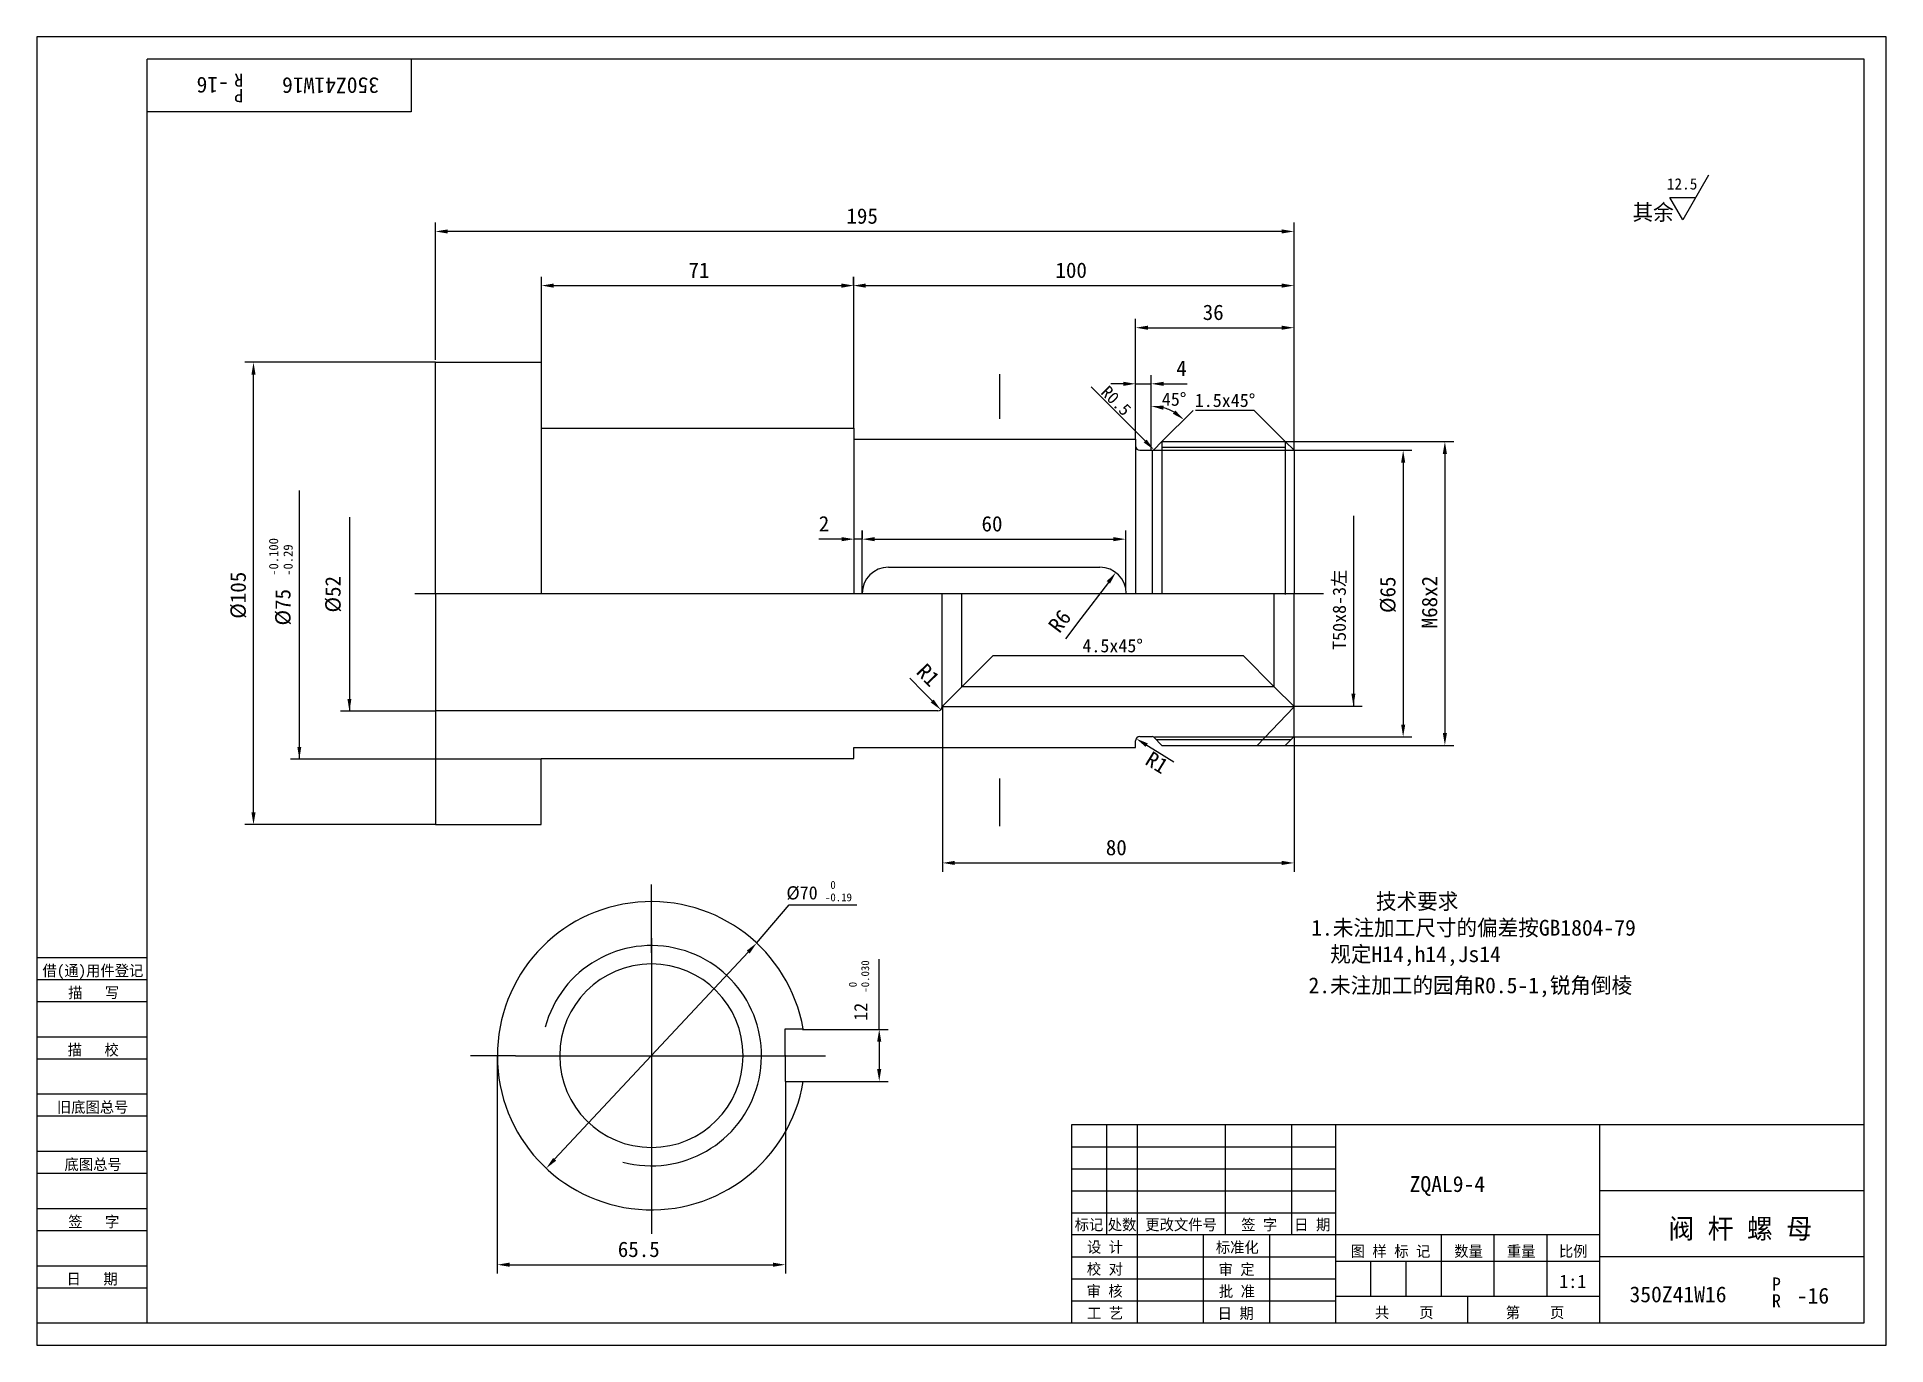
# Model space of a CAD drawing. Header units: metres. Extents: x 0 to 420, y 0 to 297.
import ezdxf

# ---------------------------------------------------------------- set-up
doc = ezdxf.new("R2010")
doc.units = ezdxf.units.M
for name, color, linetype in [('C', 6, 'Continuous'), ('D', 1, 'Continuous'), ('FL', 5, 'Continuous'), ('HA', 5, 'Continuous'), ('T', 7, 'Continuous'), ('TL', 4, 'Continuous')]:
    doc.layers.add(name, color=color, linetype=linetype)

# ---------------------------------------------------------------- blocks, each defined once
blk = doc.blocks.new('TUKUN3')
at = {"layer": 'FL'}
for p, q in [((420, 297), (0, 297)), ((0, 297), (0, 0)), ((420, 0), (420, 297)), ((0, 78), (25, 78)), ((0, 70), (25, 70)), ((0, 65), (25, 65)), ((0, 57), (25, 57)), ((0, 52), (25, 52)), ((243, 25), (243, 50)), ((250, 5), (250, 50)), ((270, 25), (270, 50)), ((285, 25), (285, 50)), ((0, 44), (25, 44)), ((235, 45), (295, 45)), ((0, 39), (25, 39)), ((235, 40), (295, 40)), ((235, 35), (295, 35)), ((0, 31), (25, 31)), ((235, 30), (295, 30)), ((0, 26), (25, 26)), ((280, 5), (280, 25)), ((0, 18), (25, 18)), ((235, 20), (295, 20)), ((0, 13), (25, 13)), ((235, 15), (295, 15)), ((235, 10), (295, 10)), ((0, 0), (420, 0))]:
    blk.add_line(p, q, dxfattribs=at)
at = {"layer": 'TL'}
for p, q in [((415, 292), (25, 292)), ((25, 5), (25, 292)), ((85, 292), (85, 280)), ((415, 5), (415, 292)), ((85, 280), (25, 280)), ((0, 88), (25, 88)), ((0, 83), (25, 83)), ((415, 50), (235, 50)), ((235, 50), (235, 5)), ((295, 5), (295, 50)), ((355, 5), (355, 50)), ((415, 35), (355, 35)), ((355, 25), (235, 25)), ((265, 5), (265, 25)), ((319, 11), (319, 25)), ((331, 11), (331, 25)), ((343, 11), (343, 25)), ((295, 19), (355, 19)), ((303, 11), (303, 19)), ((311, 11), (311, 19)), ((415, 20), (355, 20)), ((355, 11), (295, 11)), ((325, 5), (325, 11)), ((0, 5), (415, 5))]:
    blk.add_line(p, q, dxfattribs=at)
at = {"layer": 'T'}
for s, p in [('借(通)用件登记', (1.26, 83.76)), ('描   写', (7.09, 78.76)), ('描   校', (6.98, 65.76)), ('旧底图总号', (4.52, 52.76)), ('底图总号', (6.25, 39.76)), ('签   字', (7.1, 26.76)), ('标记', (235.71, 26.07)), ('处数', (243.22, 26.07)), ('更改文件号', (251.75, 26.07)), ('签 字', (273.53, 26.07)), ('日 期', (285.57, 26.07)), ('设 计', (238.5, 20.99)), ('标准化', (267.77, 20.93)), ('图 样 标 记', (298.4, 20.04)), ('数量', (321.92, 20.04)), ('重量', (333.88, 20.04)), ('比例', (345.7, 20.04)), ('校 对', (238.48, 15.99)), ('审 定', (268.39, 15.93)), ('日   期', (6.72, 13.76)), ('审 核', (238.41, 10.99)), ('批 准', (268.46, 10.93)), ('工 艺', (238.52, 5.99)), ('日 期', (268.18, 5.93)), ('共    页', (303.91, 6.13)), ('第    页', (333.62, 6.13))]:
    blk.add_text(s, height=2.5, dxfattribs=at).set_placement(p)

msp = doc.modelspace()

# ---------------------------------------------------------------- linework, layer by layer
at = {"layer": 'C'}
for p, q in [((85.79, 170.65), (292.2, 170.65)), ((139.57, 89.02), (139.57, 104.57)), ((139.57, 92.39), (139.57, 38.99)), ((139.57, 89.02), (139.57, 31.48)), ((108.72, 65.69), (98.45, 65.69)), ((108.72, 65.69), (171.21, 65.69)), ((112.87, 65.69), (166.27, 65.69)), ((171.21, 65.69), (179.12, 65.69)), ((139.57, 31.48), (139.57, 25.27))]:
    msp.add_line(p, q, dxfattribs=at)
at = {"layer": 'D'}
for p, q in [((379.71, 265.59), (373.86, 255.45)), ((370.93, 260.52), (376.78, 260.52)), ((373.86, 255.45), (370.93, 260.52)), ((90.51, 223.7), (90.51, 254.85)), ((282.74, 252.85), (93.31, 252.85)), ((285.54, 242.55), (285.54, 254.85)), ((114.6, 223.26), (114.6, 242.55)), ((117.4, 240.55), (182.74, 240.55)), ((185.46, 240.55), (185.46, 242.55)), ((185.54, 208.15), (185.54, 242.55)), ((188.26, 240.55), (282.74, 240.55)), ((285.54, 232.99), (285.54, 242.55)), ((249.54, 220.25), (249.54, 232.99)), ((285.54, 203.15), (285.54, 232.99)), ((252.34, 230.99), (282.74, 230.99)), ((90.54, 223.15), (47.18, 223.15)), ((49.18, 120.95), (49.18, 220.35)), ((249.54, 205.65), (249.54, 220.25)), ((253.09, 203.22), (253.09, 220.25)), ((247.16, 209.83), (239.43, 217.55)), ((246.74, 218.25), (243.94, 218.25)), ((249.54, 218.25), (253.09, 218.25)), ((255.89, 218.25), (258.69, 218.25)), ((258.69, 218.25), (261.28, 218.25)), ((255.54, 205.15), (262.61, 212.22)), ((264.85, 212.22), (263.15, 212.22)), ((276.47, 212.22), (264.85, 212.22)), ((283.54, 205.15), (276.47, 212.22)), ((251.71, 205.27), (247.16, 209.83)), ((253.34, 203.15), (312.32, 203.15)), ((255.41, 203.84), (283.51, 203.84)), ((283.54, 205.15), (321.8, 205.15)), ((319.8, 202.35), (319.8, 138.95)), ((310.32, 200.35), (310.32, 140.89)), ((59.59, 194.06), (59.59, 133.02)), ((70.97, 188), (70.97, 143.89)), ((187.43, 170.65), (187.43, 184.98)), ((187.48, 182.98), (187.48, 184.98)), ((247.29, 172.08), (247.29, 184.98)), ((299.02, 188.24), (299.02, 145.07)), ((180.01, 182.98), (177.58, 182.98)), ((182.81, 182.98), (180.01, 182.98)), ((187.43, 182.98), (185.61, 182.98)), ((190.28, 182.98), (244.49, 182.98)), ((243.37, 173.17), (237.12, 164.95)), ((237.12, 164.95), (233.63, 160.36)), ((210.09, 149.46), (217.16, 156.53)), ((217.16, 156.53), (273.97, 156.53)), ((281.04, 149.46), (273.97, 156.53)), ((201.36, 148.24), (198.26, 151.39)), ((203.32, 146.24), (201.36, 148.24)), ((90.47, 143.89), (68.97, 143.89)), ((205.59, 144.96), (285.45, 144.96)), ((205.68, 144.98), (205.68, 107.46)), ((285.61, 145.07), (301.02, 145.07)), ((252.08, 136.21), (254.46, 134.74)), ((253.81, 138.09), (312.32, 138.09)), ((254.24, 137.46), (284.85, 137.46)), ((254.46, 134.74), (258.23, 132.43)), ((283.54, 136.15), (321.8, 136.15)), ((285.54, 138.15), (285.54, 107.46)), ((114.52, 133.02), (57.59, 133.02)), ((90.54, 118.15), (47.18, 118.15)), ((208.48, 109.46), (282.74, 109.46)), ((163.46, 91.27), (170.89, 99.98)), ((170.89, 99.98), (186.2, 99.98)), ((117.58, 42.17), (161.55, 89.22)), ((191.31, 71.66), (191.31, 87.59)), ((173.89, 71.66), (193.31, 71.66)), ((191.31, 68.86), (191.31, 62.65)), ((104.54, 65.75), (104.54, 16.23)), ((169.99, 59.85), (169.99, 16.23)), ((173.89, 59.85), (193.31, 59.85)), ((107.34, 18.23), (167.19, 18.23))]:
    msp.add_line(p, q, dxfattribs=at)
msp.add_arc((253.09, 202.7), 10.5, 60.33, 74.67, dxfattribs=at)
for points in [[(93.31, 253.31), (93.31, 252.38), (90.51, 252.85)], [(282.74, 253.31), (282.74, 252.38), (285.54, 252.85)], [(117.4, 241.02), (117.4, 240.08), (114.6, 240.55)], [(182.74, 241.02), (182.74, 240.08), (185.54, 240.55)], [(188.26, 241.02), (188.26, 240.08), (185.46, 240.55)], [(282.74, 241.02), (282.74, 240.08), (285.54, 240.55)], [(252.34, 231.45), (252.34, 230.52), (249.54, 230.99)], [(282.74, 231.45), (282.74, 230.52), (285.54, 230.99)], [(48.72, 220.35), (49.65, 220.35), (49.18, 223.15)], [(246.74, 218.71), (246.74, 217.78), (249.54, 218.25)], [(255.89, 218.71), (255.89, 217.78), (253.09, 218.25)], [(255.8, 212.36), (255.93, 213.28), (253.09, 213.19)], [(258.57, 212.19), (258.01, 211.45), (260.51, 210.12)], [(251.38, 204.94), (252.04, 205.6), (253.69, 203.29)], [(309.86, 200.35), (310.79, 200.35), (310.32, 203.15)], [(319.33, 202.35), (320.26, 202.35), (319.8, 205.15)], [(182.81, 183.44), (182.81, 182.51), (185.61, 182.98)], [(190.28, 183.44), (190.28, 182.51), (187.48, 182.98)], [(244.49, 183.44), (244.49, 182.51), (247.29, 182.98)], [(243.74, 172.89), (242.99, 173.45), (245.06, 175.4)], [(299.47, 147.87), (299.02, 145.07), (298.57, 147.87)], [(71.42, 146.69), (70.97, 143.89), (70.52, 146.69)], [(202.99, 145.91), (203.66, 146.57), (205.29, 144.24)], [(309.86, 140.89), (310.79, 140.89), (310.32, 138.09)], [(319.33, 138.95), (320.26, 138.95), (319.8, 136.15)], [(60.04, 135.82), (59.59, 133.02), (59.14, 135.82)], [(251.83, 135.81), (252.32, 136.61), (249.69, 137.67)], [(48.72, 120.95), (49.65, 120.95), (49.18, 118.15)], [(208.48, 109.93), (208.48, 109), (205.68, 109.46)], [(282.74, 109.93), (282.74, 109), (285.54, 109.46)], [(161.89, 88.9), (161.21, 89.54), (163.46, 91.27)], [(190.84, 68.86), (191.78, 68.86), (191.31, 71.66)], [(190.84, 62.65), (191.78, 62.65), (191.31, 59.85)], [(117.92, 41.85), (117.24, 42.48), (115.67, 40.12)], [(107.34, 18.7), (107.34, 17.77), (104.54, 18.23)], [(167.19, 18.7), (167.19, 17.77), (169.99, 18.23)]]:
    msp.add_solid(points, dxfattribs=at)
at = {"layer": 'FL'}
msp.add_arc((139.57, 65.69), 25, 255, 165, dxfattribs=at)
at = {"layer": 'HA'}
msp.add_line((285.48, 144.85), (277.17, 136.15), dxfattribs=at)
at = {"layer": 'TL'}
for p, q in [((90.54, 223.15), (114.54, 223.15)), ((90.54, 170.65), (90.54, 223.15)), ((114.54, 223.15), (114.54, 208.15)), ((218.66, 220.41), (218.66, 210.3)), ((114.54, 208.15), (114.54, 170.45)), ((114.54, 208.15), (185.54, 208.15)), ((185.54, 208.15), (185.54, 205.65)), ((185.54, 205.65), (185.54, 170.45)), ((185.54, 205.65), (249.54, 205.65)), ((249.54, 205.65), (249.54, 204.15)), ((249.54, 204.15), (249.54, 170.7)), ((250.54, 203.15), (253.34, 203.15)), ((253.34, 203.15), (253.34, 170.7)), ((253.69, 203.29), (255.54, 205.15)), ((255.54, 205.15), (255.54, 170.7)), ((255.54, 205.15), (283.54, 205.15)), ((283.54, 205.15), (283.54, 170.4)), ((285.54, 203.15), (283.54, 205.15)), ((285.54, 203.15), (285.54, 170.65)), ((193.43, 176.62), (241.43, 176.62)), ((90.54, 170.65), (90.54, 144.22)), ((205.59, 144.96), (205.59, 170.68)), ((210.09, 149.46), (210.09, 170.68)), ((281.04, 149.46), (281.04, 170.68)), ((285.54, 144.96), (285.54, 170.68)), ((210.09, 149.46), (205.59, 144.96)), ((281.04, 149.46), (210.09, 149.46)), ((281.04, 149.46), (285.54, 144.96)), ((90.54, 144.22), (90.54, 118.15)), ((204.59, 143.96), (90.75, 143.96)), ((285.54, 138.15), (285.54, 144.96)), ((185.54, 133.15), (185.54, 135.65)), ((185.54, 135.65), (249.54, 135.65)), ((249.54, 135.65), (249.54, 137.15)), ((250.54, 138.15), (253.34, 138.15)), ((253.69, 138), (255.54, 136.15)), ((255.54, 136.15), (283.54, 136.15)), ((285.54, 138.15), (283.54, 136.15)), ((114.54, 118.15), (114.54, 133.15)), ((114.54, 133.15), (185.54, 133.15)), ((218.66, 128.66), (218.66, 117.79)), ((90.54, 118.15), (114.54, 118.15)), ((169.95, 71.8), (174.03, 71.8)), ((169.95, 65.8), (169.95, 71.8)), ((169.95, 65.8), (169.95, 59.8)), ((169.95, 59.8), (174.07, 59.8))]:
    msp.add_line(p, q, dxfattribs=at)
msp.add_lwpolyline([(160.4, 65.69, 1), (118.73, 65.69, 1), (160.4, 65.69, 1)], format="xyb", dxfattribs=at)
for centre, radius, start, end in [((250.54, 204.15), 1, 180, 270), ((253.34, 203.65), 0.5, 270, 315), ((193.43, 170.62), 6, 90, 180), ((241.43, 170.62), 6, 0, 90), ((204.59, 144.96), 1, 270, 0), ((250.54, 137.15), 1, 90, 180), ((253.34, 137.65), 0.5, 45, 90), ((139.57, 65.69), 35, 10.05, 350.31)]:
    msp.add_arc(centre, radius, start, end, dxfattribs=at)

# ---------------------------------------------------------------- block references
at = {"layer": 'D'}
msp.add_blockref('TUKUN3', (0, 0), dxfattribs=at)

# ---------------------------------------------------------------- texts
for s, height, rotation, p in [('-16', 3.6, 180, (43.6, 287.88)), ('R', 3, 180, (46.84, 288.7)), ('350Z41W16', 3.6, 180, (77.71, 287.8)), ('P', 3, 180, (46.84, 285.19)), ('R0.5', 2.8, 315, (241.45, 216.11)), ('-0.100', 2.1, 90, (54.79, 174.66)), ('-0.29', 2.1, 90, (58.08, 174.66)), ('%%C105', 3.5, 90, (47.43, 164.9)), ('%%C52', 3.5, 90, (68.97, 166.32)), ('T50x8-3左', 3, 90, (297.3, 157.84)), ('%%c65', 3.5, 90, (308.57, 166.2)), ('M68x2', 3.5, 90, (318.05, 162.73)), ('%%C75', 3.5, 90, (57.59, 163.37)), ('R6', 3.5, 52.77, (232.24, 161.42)), ('R1', 3.5, 314.53, (199.51, 152.62)), ('R1', 3.5, 328.47, (251.45, 132.01)), ('-0.030', 1.8, 90, (189.02, 80)), (' 0', 1.8, 90, (186.2, 80)), ('12', 3, 90, (188.6, 73.62))]:
    msp.add_text(s, height=height, rotation=rotation, dxfattribs=at).set_placement(p)
for s, height, p in [('12.5', 2.55, (370.21, 262.37)), ('195', 3.5, (183.86, 254.6)), ('其余', 3.6, (362.42, 255.4)), ('71', 3.5, (147.99, 242.3)), ('100', 3.5, (231.34, 242.3)), ('36', 3.5, (264.79, 232.74)), ('4', 3.5, (258.78, 220)), ('45%%d', 3, (255.5, 213.26)), ('1.5x45%%d', 3, (262.99, 212.99)), ('2', 3.5, (177.58, 184.73)), ('60', 3.5, (214.55, 184.73)), ('4.5x45%%d', 3, (237.46, 157.28)), ('80', 3.5, (242.78, 111.21)), (' 0', 1.8, (178.99, 103.57)), ('%%c70', 3, (170.22, 101.17)), ('-0.19', 1.8, (178.99, 100.75)), ('      技术要求', 3.6, (289.44, 98.95)), ('1.未注加工尺寸的偏差按GB1804-79', 3.6, (289.44, 92.95)), ('规定H14,h14,Js14', 3.6, (293.76, 86.95)), ('2.未注加工的园角R0.5-1,锐角倒棱', 3.6, (288.82, 79.87)), ('ZQAL9-4', 3.6, (311.79, 34.75)), ('阀 杆 螺 母', 4.5, (370.6, 24.18)), ('65.5', 3.5, (131.93, 19.98)), ('1:1', 3, (345.79, 12.95)), ('350Z41W16', 3.6, (361.73, 9.7)), ('P', 3, (394.08, 12.34)), ('-16', 3.6, (399.73, 9.4)), ('R', 3, (394.08, 8.53))]:
    msp.add_text(s, height=height, dxfattribs=at).set_placement(p)

doc.saveas('drawing.dxf')
